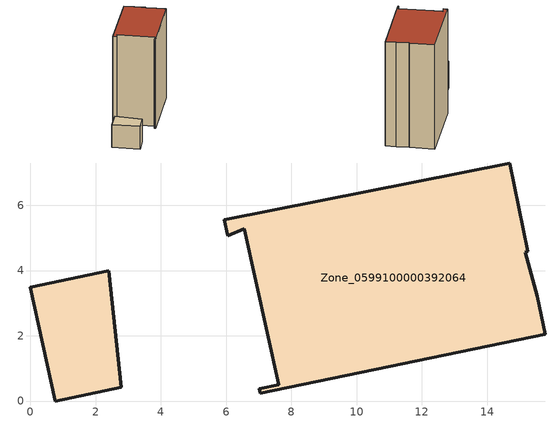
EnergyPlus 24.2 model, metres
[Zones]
Zone_0599100000392064
 floor ground (C_G): 6.56,5.28 6.05,5.07 5.95,5.56 14.69,7.3 15.25,4.58 15.17,4.57 15.54,3.22 15.78,2.05 7.05,0.24 7.02,0.37 7.61,0.49 z0; 2.78,0.41 0.76,0 0,3.48 2.4,3.99 z0
 wall outside (C_F): 7.05,0.24 15.78,2.05 15.54,3.22 15.17,4.57 15.25,4.58 14.69,7.3 5.95,5.56 6.05,5.07 6.56,5.28 7.61,0.49 7.02,0.37 7.05,0.24 z0:12.4; 0,3.48 0.76,0 2.78,0.41 2.4,3.99 0,3.48 z0:3.17; 0.76,0 2.78,0.41 2.4,3.99 0,3.48 z3.17
 roof outside (C_R): 6.05,5.07 6.56,5.28 7.61,0.49 7.02,0.37 7.05,0.24 15.78,2.05 15.54,3.22 15.17,4.57 15.25,4.58 14.69,7.3 5.95,5.56 z12.4
[BUILDING]
Pand.0599100000392064: North Axis=0; Terrain=City; Loads Convergence Tolerance Value=0.04; Temperature Convergence Tolerance Value=0.4; Solar Distribution=FullExterior; Maximum Number of Warmup Days=25; Minimum Number of Warmup Days=1
[Site:Location]
Rotterdam.The.Hague.AP_ZH_NLD Design_Conditions: Latitude=51.96; Longitude=4.45; Time Zone=1; Elevation=-4.5
[SITE:GROUNDTEMPERATURE:BUILDINGSURFACE]
18, 18, 18, 18, 18, 18, 18, 18, 18, 18, 18, 18
[MATERIAL] Thermal Absorptance=0.9; Solar Absorptance=0.7; Visible Absorptance=0.7
Name | Roughness | Thickness | Conductivity | Density | Specific Heat
G.TI.1992-2005 | MediumSmooth | 0.15 | 0.06 | 540 | 1210
F.TI.1992-2005 | Rough | 0.3 | 0.12 | 1920 | 840
R.TI.1992-2005 | MediumRough | 0.2 | 0.08 | 1500 | 1000
[CONSTRUCTION]
C_G: G.TI.1992-2005
C_F: F.TI.1992-2005
C_R: R.TI.1992-2005
[ZONE]
Zone_0599100000392064: Type=1; Multiplier=1; Ceiling Height=Autocalculate; Volume=Autocalculate; Floor Area=autocalculate; Part of Total Floor Area=Yes
[ZONEINFILTRATION:DESIGNFLOWRATE]
Infil_Zone_0599100000392064: Zone or ZoneList or Space or SpaceList=Zone_0599100000392064; Schedule=AlwaysOn; Design Flow Rate Calculation Method=Flow/Area; Flow Rate per Floor Area=0.0015; Constant Term Coefficient=1; Temperature Term Coefficient=0; Velocity Term Coefficient=0; Velocity Squared Term Coefficient=0
[HVACTEMPLATE:ZONE:IDEALLOADSAIRSYSTEM]
Zone_0599100000392064: Maximum Heating Supply Air Temperature=50; Minimum Cooling Supply Air Temperature=13; Maximum Heating Supply Air Humidity Ratio=0.0156; Minimum Cooling Supply Air Humidity Ratio=0.0077; Heating Limit=NoLimit; Cooling Limit=NoLimit; Dehumidification Control Type=ConstantSensibleHeatRatio; Cooling Sensible Heat Ratio=0.7; Dehumidification Setpoint=60; Humidification Control Type=None; Humidification Setpoint=30; Outdoor Air Method=None; Outdoor Air Flow Rate per Person=0.00944; Outdoor Air Flow Rate per Zone Floor Area=0; Outdoor Air Flow Rate per Zone=0; Demand Controlled Ventilation Type=None; Outdoor Air Economizer Type=NoEconomizer; Heat Recovery Type=None; Sensible Heat Recovery Effectiveness=0.7; Latent Heat Recovery Effectiveness=0.65
[ZONECONTROL:THERMOSTAT]
ThermostatControl_Zone_0599100000392064: Zone or ZoneList=Zone_0599100000392064; Control Type Schedule=DualSetpointControlType; Control 1=Thermostat_Zone_0599100000392064; Temperature Difference Between Cutout And Setpoint=0
[THERMOSTATSETPOINT:DUALSETPOINT]
Thermostat_Zone_0599100000392064: Heating Setpoint Temperature Schedule=HeatingSetpoint_Zone_0599100000392064; Cooling Setpoint Temperature Schedule=CoolingSetpoint_Zone_0599100000392064
[SCHEDULE:COMPACT]
HeatingSetpoint_Zone_0599100000392064: Through: 12/31, For: AllDays, Until: 24:00, 21
CoolingSetpoint_Zone_0599100000392064: Through: 12/31, For: AllDays, Until: 24:00, 24
DualSetpointControlType: Through: 12/31, For: AllDays, Until: 24:00, 4
AlwaysOn: Through: 12/31, For: AllDays, Until: 24:00, 1
